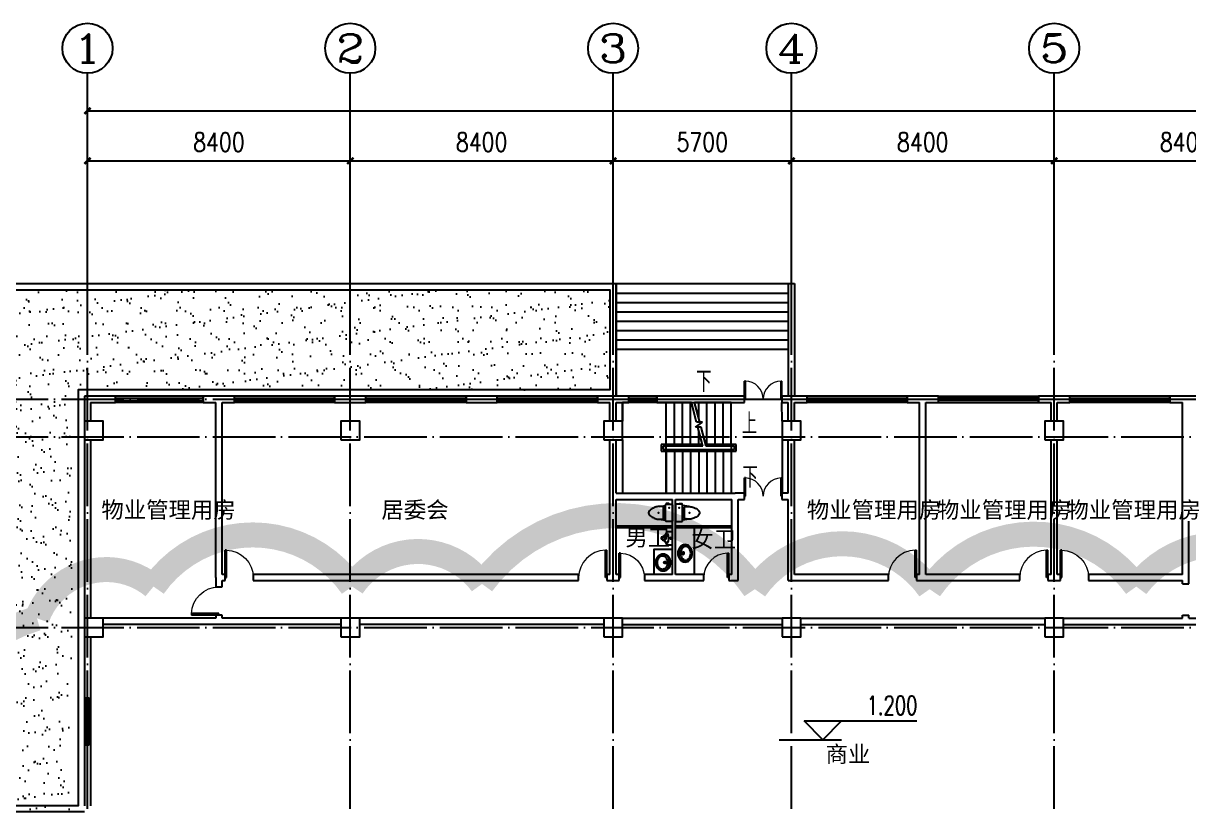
# Model space of a CAD drawing. Extents: x 122060 to 300410, y -425997 to -174060.
# Drawn here: x 161464 to 198716, y -267857 to -242828 of the extents above; entities that cross this region are included whole.
import ezdxf
from ezdxf.enums import TextEntityAlignment as Align

# ---------------------------------------------------------------- set-up
doc = ezdxf.new("R2010")
doc.units = 0
doc.header["$LTSCALE"] = 1000
doc.header["$MEASUREMENT"] = 0
doc.linetypes.add('DOTE', pattern=[2.42, 2, -0.2, 0.02, -0.2])
doc.layers.get('0').update_dxf_attribs({"linetype": 'CONTINUOUS'})
doc.layers.get('Defpoints').update_dxf_attribs({"linetype": 'CONTINUOUS'})
for name, color, linetype in [('AXIS', 3, 'CONTINUOUS'), ('AXIS_TEXT', 7, 'CONTINUOUS'), ('DIM_ELEV', 3, 'CONTINUOUS'), ('DIM_SYMB', 3, 'CONTINUOUS'), ('DOTE', 1, 'CONTINUOUS'), ('STAIR', 2, 'CONTINUOUS'), ('WINDOW', 4, 'CONTINUOUS'), ('WR-COLUMN', 255, 'CONTINUOUS'), ('WR-EQPM-TOLT', 70, 'CONTINUOUS'), ('WR-WALL', 255, 'CONTINUOUS'), ('厨卫', 8, 'CONTINUOUS'), ('平面填充', 251, 'CONTINUOUS')]:
    doc.layers.add(name, color=color, linetype=linetype)
doc.layers.add('PUB_TEXT', color=7, linetype='CONTINUOUS', lineweight=0)
doc.styles.add('_TCH_AXIS', font='COMPLEX', dxfattribs={"bigfont": 'GBCBIG'})
doc.styles.add('_TCH_DIM', font='SIMPLEX', dxfattribs={"bigfont": 'GBCBIG'})
doc.styles.add('COMPLEX', font='COMPLEX')
doc.styles.add('dim_font', font='SIMPLEX.shx', dxfattribs={"width": 0.8})
doc.styles.add('宋体', font='SimSun.ttf')
doc.dimstyles.new('DIMN200', dxfattribs={"dimscale": 2, "dimtxt": 300, "dimasz": 100, "dimexe": 250, "dimexo": 300, "dimgap": 150, "dimtad": 1, "dimdec": 0, "dimzin": 0, "dimdsep": 46, "dimtxsty": 'dim_font', "dimblk": 'ARCHTICK', "dimcen": 0.09, "dimclrt": 7, "dimazin": 2, "dimtfac": 1, "dimtdec": 0, "dimtix": 1, "dimtmove": 2, "dimatfit": 3, "dimfxl": 0, "dimtolj": 1, "dimtzin": 0, "dimarcsym": 0})

# ---------------------------------------------------------------- blocks, each defined once
blk = doc.blocks.new('_ArchTick')
at = {"color": 0, "linetype": 'ByBlock', "const_width": 0.4}
blk.add_lwpolyline([(-0.5, -0.5), (0.5, 0.5)], dxfattribs=at)
blk = doc.blocks.new('*D191')
at = {"layer": 'AXIS', "color": 0, "lineweight": -2}
for p, q in [((163516, -251828), (163516, -246728)), ((171916, -251828), (171916, -246728)), ((163516, -247228), (171916, -247228))]:
    blk.add_line(p, q, dxfattribs=at)
at = {"layer": 'Defpoints', "color": 0}
for p in [(171916, -247228), (163516, -252428), (171916, -252428)]:
    blk.add_point(p, dxfattribs=at)
at = {"layer": 'AXIS', "color": 0, "lineweight": -2, "xscale": 200, "yscale": 200, "zscale": 200, "rotation": 180}
blk.add_blockref('_ArchTick', (163516, -247228), dxfattribs=at)
at = {"layer": 'AXIS', "color": 0, "lineweight": -2, "xscale": 200, "yscale": 200, "zscale": 200}
blk.add_blockref('_ArchTick', (171916, -247228), dxfattribs=at)
at = {"layer": 'AXIS', "color": 7, "insert": (167716, -246628), "char_height": 600, "attachment_point": 5, "style": 'dim_font'}
blk.add_mtext('\\A1;8400', dxfattribs=at)
blk = doc.blocks.new('*D192')
at = {"layer": 'AXIS', "color": 0, "lineweight": -2}
for p, q in [((171916, -251828), (171916, -246728)), ((180316, -251828), (180316, -246728)), ((171916, -247228), (180316, -247228))]:
    blk.add_line(p, q, dxfattribs=at)
at = {"layer": 'Defpoints', "color": 0}
for p in [(180316, -247228), (171916, -252428), (180316, -252428)]:
    blk.add_point(p, dxfattribs=at)
at = {"layer": 'AXIS', "color": 0, "lineweight": -2, "xscale": 200, "yscale": 200, "zscale": 200, "rotation": 180}
blk.add_blockref('_ArchTick', (171916, -247228), dxfattribs=at)
at = {"layer": 'AXIS', "color": 0, "lineweight": -2, "xscale": 200, "yscale": 200, "zscale": 200}
blk.add_blockref('_ArchTick', (180316, -247228), dxfattribs=at)
at = {"layer": 'AXIS', "color": 7, "insert": (176116, -246628), "char_height": 600, "attachment_point": 5, "style": 'dim_font'}
blk.add_mtext('\\A1;8400', dxfattribs=at)
blk = doc.blocks.new('*D193')
at = {"layer": 'AXIS', "color": 0, "lineweight": -2}
for p, q in [((180316, -251828), (180316, -246728)), ((186016, -251828), (186016, -246728)), ((180316, -247228), (186016, -247228))]:
    blk.add_line(p, q, dxfattribs=at)
at = {"layer": 'Defpoints', "color": 0}
for p in [(186016, -247228), (180316, -252428), (186016, -252428)]:
    blk.add_point(p, dxfattribs=at)
at = {"layer": 'AXIS', "color": 0, "lineweight": -2, "xscale": 200, "yscale": 200, "zscale": 200, "rotation": 180}
blk.add_blockref('_ArchTick', (180316, -247228), dxfattribs=at)
at = {"layer": 'AXIS', "color": 0, "lineweight": -2, "xscale": 200, "yscale": 200, "zscale": 200}
blk.add_blockref('_ArchTick', (186016, -247228), dxfattribs=at)
at = {"layer": 'AXIS', "color": 7, "insert": (183166, -246628), "char_height": 600, "attachment_point": 5, "style": 'dim_font'}
blk.add_mtext('\\A1;5700', dxfattribs=at)
blk = doc.blocks.new('*D194')
at = {"layer": 'AXIS', "color": 0, "lineweight": -2}
for p, q in [((186016, -251828), (186016, -246728)), ((194416, -251828), (194416, -246728)), ((186016, -247228), (194416, -247228))]:
    blk.add_line(p, q, dxfattribs=at)
at = {"layer": 'Defpoints', "color": 0}
for p in [(194416, -247228), (186016, -252428), (194416, -252428)]:
    blk.add_point(p, dxfattribs=at)
at = {"layer": 'AXIS', "color": 0, "lineweight": -2, "xscale": 200, "yscale": 200, "zscale": 200, "rotation": 180}
blk.add_blockref('_ArchTick', (186016, -247228), dxfattribs=at)
at = {"layer": 'AXIS', "color": 0, "lineweight": -2, "xscale": 200, "yscale": 200, "zscale": 200}
blk.add_blockref('_ArchTick', (194416, -247228), dxfattribs=at)
at = {"layer": 'AXIS', "color": 7, "insert": (190216, -246628), "char_height": 600, "attachment_point": 5, "style": 'dim_font'}
blk.add_mtext('\\A1;8400', dxfattribs=at)
blk = doc.blocks.new('*D195')
at = {"layer": 'AXIS', "color": 0, "lineweight": -2}
for p, q in [((194416, -251828), (194416, -246728)), ((202816, -251828), (202816, -246728)), ((194416, -247228), (202816, -247228))]:
    blk.add_line(p, q, dxfattribs=at)
at = {"layer": 'Defpoints', "color": 0}
for p in [(202816, -247228), (194416, -252428), (202816, -252428)]:
    blk.add_point(p, dxfattribs=at)
at = {"layer": 'AXIS', "color": 0, "lineweight": -2, "xscale": 200, "yscale": 200, "zscale": 200, "rotation": 180}
blk.add_blockref('_ArchTick', (194416, -247228), dxfattribs=at)
at = {"layer": 'AXIS', "color": 0, "lineweight": -2, "xscale": 200, "yscale": 200, "zscale": 200}
blk.add_blockref('_ArchTick', (202816, -247228), dxfattribs=at)
at = {"layer": 'AXIS', "color": 7, "insert": (198616, -246628), "char_height": 600, "attachment_point": 5, "style": 'dim_font'}
blk.add_mtext('\\A1;8400', dxfattribs=at)
blk = doc.blocks.new('*D206')
at = {"layer": 'AXIS', "color": 0, "lineweight": -2}
for p, q in [((163516, -251828), (163516, -245128)), ((258916, -251828), (258916, -245128)), ((163516, -245628), (258916, -245628))]:
    blk.add_line(p, q, dxfattribs=at)
at = {"layer": 'Defpoints', "color": 0}
for p in [(258916, -245628), (163516, -252428), (258916, -252428)]:
    blk.add_point(p, dxfattribs=at)
at = {"layer": 'AXIS', "color": 0, "lineweight": -2, "xscale": 200, "yscale": 200, "zscale": 200, "rotation": 180}
blk.add_blockref('_ArchTick', (163516, -245628), dxfattribs=at)
at = {"layer": 'AXIS', "color": 0, "lineweight": -2, "xscale": 200, "yscale": 200, "zscale": 200}
blk.add_blockref('_ArchTick', (258916, -245628), dxfattribs=at)
at = {"layer": 'AXIS', "color": 7, "insert": (211216, -245028), "char_height": 600, "attachment_point": 5, "style": 'dim_font'}
blk.add_mtext('\\A1;95400', dxfattribs=at)
blk = doc.blocks.new('_FZHK')
blk.add_lwpolyline([(-0.5, -0.5), (0.5, -0.5), (0.5, 0.5), (-0.5, 0.5)], close=True)
blk = doc.blocks.new('$TCHSYS$WIN2D')
for p, q in [((-0.5, 0.5), (0.5, 0.5)), ((-0.5, 0.5), (-0.5, -0.5)), ((0.5, 0.5), (0.5, -0.5)), ((0.5, 0.167), (-0.5, 0.167)), ((0.5, -0.167), (-0.5, -0.167)), ((-0.5, -0.5), (0.5, -0.5))]:
    blk.add_line(p, q)
blk = doc.blocks.new('_AXISO')
blk.add_circle((0, 0), 0.5)
at = {"layer": 'AXIS_TEXT', "style": 'COMPLEX', "width": 1.041667}
blk.add_attdef('A', text='', height=0.56, dxfattribs=at).set_placement((-0.25, -0.28), (0.25, -0.28), align=Align.FIT)
blk = doc.blocks.new('$DorLib2D$00000002')
for p, q in [((-0.5, 0), (-0.5, 0.4875)), ((-0.475, 0.4875), (-0.5, 0.4875)), ((-0.475, 0), (-0.475, 0.4875)), ((0.475, 0), (0.475, 0.4875)), ((0.475, 0.4875), (0.5, 0.4875)), ((0.5, 0), (0.5, 0.4875)), ((-0.5, 0), (-0.475, 0)), ((0.5, 0), (0.475, 0))]:
    blk.add_line(p, q)
at = {"lineweight": 13}
for centre, start, end in [((-0.4875, 0), 0, 88.53072), ((0.4875, 0), 91.46928, 180)]:
    blk.add_arc(centre, 0.4875, start, end, dxfattribs=at)
blk = doc.blocks.new('$DorLib2D$00000001')
for p, q in [((0.45, 0.975), (0.5, 0.975)), ((0.45, 0), (0.45, 0.975)), ((0.5, 0), (0.5, 0.975)), ((0.5, 0), (0.45, 0))]:
    blk.add_line(p, q)
at = {"lineweight": 13}
blk.add_arc((0.475, 0), 0.975, 91.4693, 180, dxfattribs=at)
blk = doc.blocks.new('$lvtry$00000206')
at = {"color": 0}
for points in [[(-253, -220, -0.414214), (-275, -198), (-275, -22, -0.414214), (-253, 0), (253, 0, -0.414214), (275, -22), (275, -198, -0.414214), (253, -220)], [(181, -286), (-181, -286, 0.39219), (-201, -305), (-202, -326), (-204, -363), (-205, -398), (-204, -429), (-201, -459), (-197, -488), (-189, -518), (-180, -550), (-168, -584), (-153, -619), (-135, -654), (-114, -687), (-90, -717), (-63, -741), (-33, -760), (-12, -767, 0.15433), (12, -767), (33, -760), (63, -741), (90, -717), (114, -687), (135, -654), (153, -619), (168, -584), (180, -550), (189, -518), (197, -488), (201, -459), (204, -429), (205, -398), (204, -363), (202, -326), (201, -305, 0.39219)]]:
    blk.add_lwpolyline(points, format="xyb", close=True, dxfattribs=at)
blk.add_lwpolyline([(-275, -120), (-297, -120), (-297, -200), (-275, -200)], close=True, dxfattribs=at)
for points in [[(-205, -428), (-235, -220)], [(205, -428), (235, -220)]]:
    blk.add_lwpolyline(points, dxfattribs=at)
for p in [(-166, -109), (1, -443)]:
    blk.add_point(p, dxfattribs=at)
blk = doc.blocks.new('$plan$00001629')
for p, q in [((-252, -170), (-172, -150)), ((-75, -35), (-75, -85)), ((-75, -35), (75, -35)), ((-75, -85), (-21, -85)), ((-16, -146), (-25, -35)), ((16, -146), (25, -35)), ((21, -85), (75, -85)), ((75, -35), (75, -85)), ((172, -150), (252, -170))]:
    blk.add_line(p, q)
for centre, radius in [((-50, -60), 20), ((1, -60), 10), ((50, -60), 20)]:
    blk.add_circle(centre, radius)
for centre, radius, start, end in [((0, -340), 340, 90, 108.7907), ((0, -340), 340, 71.2093, 90), ((-90, -230), 190, 153.24, 180), ((-90, -230), 190, 180, 206.76), ((-90, -230), 173, 153.24, 180), ((-90, -230), 173, 180, 206.76), ((-46, -252), 239, 129.4007, 153.24), ((-46, -208), 239, 206.76, 230.5993), ((-46, -252), 222, 129.4007, 153.24), ((-46, -208), 222, 206.76, 230.5993), ((-102, -250), 118, 150.3366, 180), ((-102, -250), 118, 180, 209.6634), ((-53, -278), 174, 126.0274, 150.3366), ((-53, -222), 174, 209.6634, 233.9726), ((-18, -286), 283, 108.7907, 129.4007), ((-18, -286), 266, 108.7907, 129.4007), ((-21, -322), 229, 106.7647, 126.0274), ((-21, -178), 229, 233.9726, 253.2353), ((0, -340), 323, 90, 108.7907), ((0, -391), 301, 93.9271, 106.7647), ((0, -170), 35, 118.7783, 61.2217), ((0, -170), 25, 129.0728, 50.9272), ((0, -146), 16.3, 180, 0), ((0, -340), 323, 71.2093, 90), ((0, -391), 301, 73.2353, 86.0729), ((21, -322), 229, 53.9726, 73.2353), ((21, -178), 229, 286.7647, 306.0274), ((18, -286), 266, 50.5993, 71.2093), ((18, -286), 283, 50.5993, 71.2093), ((53, -278), 174, 29.6634, 53.9726), ((53, -222), 174, 306.0274, 330.3366), ((46, -252), 222, 26.76, 50.5993), ((46, -208), 222, 309.4007, 333.24), ((46, -252), 239, 26.76, 50.5993), ((46, -208), 239, 309.4007, 333.24), ((102, -250), 118, 0, 29.6634), ((102, -250), 118, 330.3366, 0), ((90, -230), 173, 0, 26.76), ((90, -230), 173, 333.24, 0), ((90, -230), 190, 0, 26.76), ((90, -230), 190, 333.24, 0), ((-18, -174), 283, 230.5993, 251.2093), ((-18, -174), 266, 230.5993, 251.2093), ((0, -120), 340, 251.2093, 270), ((0, -120), 323, 251.2093, 270), ((0, -109), 301, 253.2353, 270), ((0, -109), 301, 270, 286.7647), ((0, -120), 323, 270, 288.7907), ((0, -120), 340, 270, 288.7907), ((18, -174), 266, 288.7907, 309.4007), ((18, -174), 283, 288.7907, 309.4007)]:
    blk.add_arc(centre, radius, start, end)
blk = doc.blocks.new('$lvtry$00000224')
at = {"color": 0}
blk.add_lwpolyline([(-205, -191), (-205, 0), (205, 0), (205, -191, 0.268068), (51, -323, -0.317765), (0, -360, -0.317765), (-51, -323, 0.268068)], format="xyb", close=True, dxfattribs=at)
for centre in [(0, -60), (0, -242)]:
    blk.add_circle(centre, 20, dxfattribs=at)
for centre, radius, start, end in [((-152, -175), 10, 114.1084, 248.1394), ((5, -526), 395, 66.6675, 114.1084), ((-243, -401), 233, 19.2639, 68.1394), ((0, -316), 24, 199.2639, 269.4998), ((0, -316), 24, 270.5002, 340.7361), ((243, -401), 233, 110.4941, 160.7361), ((158, -173), 10, 290.4941, 66.6675)]:
    blk.add_arc(centre, radius, start, end, dxfattribs=at)
for p in [(0, -60, 0), (0, -242, 0)]:
    blk.add_point(p, dxfattribs=at)

msp = doc.modelspace()

# ---------------------------------------------------------------- hatches: boundary and pattern name
at = {"layer": '平面填充'}
h = msp.add_hatch(dxfattribs=at)
h.set_pattern_fill('粉刷', color=94, scale=200, style=0)
h.set_pattern_definition([(37.5, (-293122.33, -200), (-25.19734, 770.7295), [0, -608, 0, -680, 0, -650]), (7.5, (-293122.3, -200), (707.9107, 1128.8584), [0, -328, 0, -548, 0, -210]), (327.5, (-293614.3, -200), (1245.65674, 2.2636), [0, -200, 0, -720, 0, -940]), (317.5, (-293614.3, -200), (1202.4506, 351.0702), [0, -100, 0, -472, 0, -540])])
h.paths.add_polyline_path([(159715.6, -268056.9), (159715.6, -251356.9), (180215.6, -251356.9), (180215.6, -254556.9), (163015.6, -254556.9), (163015.6, -268056.9)])

# ---------------------------------------------------------------- linework, layer by layer
at = {"layer": 'AXIS'}
for p, q in [((163515.6, -252427.9), (163515.6, -244427.9)), ((171915.6, -252427.9), (171915.6, -244427.9)), ((180315.6, -252427.9), (180315.6, -244427.9)), ((186015.6, -252427.9), (186015.6, -244427.9)), ((194415.6, -252427.9), (194415.6, -244427.9))]:
    msp.add_line(p, q, dxfattribs=at)
at = {"layer": 'DIM_ELEV'}
for p, q in [((187022.7, -265744.6), (186422.7, -265144.6)), ((186422.7, -265144.6), (190022.7, -265144.6)), ((187022.7, -265744.6), (187622.7, -265144.6)), ((185622.7, -265744.6), (187622.7, -265744.6))]:
    msp.add_line(p, q, dxfattribs=at)
at = {"layer": 'DIM_SYMB'}
for points in [[(183165.6, -253727.9, 0, 0, 0), (183165.6, -251756.9, 160, 0, 0), (183165.6, -251156.9, 0, 0, 0)], [(184257.4, -257331.9, 0, 0, 0), (181215.6, -257331.9, 0, 0, 0), (181215.6, -255626.9, 0, 0, 0), (182385.6, -255626.9, 160, 0, 0), (182985.6, -255626.9, 0, 0, 0)], [(184238.1, -255626.9, 0, 0, 0), (183599.1, -255626.9, 160, 0, 0), (182999.1, -255626.9, 0, 0, 0)]]:
    msp.add_lwpolyline(points, format="xyseb", dxfattribs=at)
at = {"layer": 'DOTE', "linetype": 'DOTE'}
for p, q in [((163515.6, -277632.3), (163515.6, -251217.3)), ((171915.6, -277632.3), (171915.6, -251217.3)), ((180315.6, -277632.3), (180315.6, -251217.3)), ((186015.6, -277632.3), (186015.6, -251217.3)), ((194415.6, -277632.3), (194415.6, -251217.3)), ((160260.5, -254856.9), (261267.3, -254856.9)), ((168660.5, -254856.9), (269667.3, -254856.9)), ((160260.5, -256056.9), (261267.3, -256056.9)), ((160260.5, -262156.9), (261267.3, -262156.9))]:
    msp.add_line(p, q, dxfattribs=at)
at = {"layer": 'STAIR'}
for p, q in [((180215.6, -251156.9), (186115.6, -251156.9)), ((180415.6, -254756.9), (180415.6, -251156.9)), ((185915.6, -251156.9), (185915.6, -254756.9)), ((186115.6, -251156.9), (186115.6, -254756.9)), ((180415.6, -251456.9), (185915.6, -251456.9)), ((180415.6, -251756.9), (185915.6, -251756.9)), ((180415.6, -252056.9), (185915.6, -252056.9)), ((180415.6, -252356.9), (185915.6, -252356.9)), ((180415.6, -252656.9), (185915.6, -252656.9)), ((180415.6, -252956.9), (185915.6, -252956.9)), ((180415.6, -253256.9), (185915.6, -253256.9)), ((180615.6, -255556.9), (180615.6, -254956.9)), ((182015.6, -254956.9), (180615.6, -254956.9)), ((180615.6, -254956.9), (180615.6, -255556.9)), ((182819, -254956.9), (182015.6, -254956.9)), ((182015.6, -256296.9), (182015.6, -254956.9)), ((182015.6, -256296.9), (182015.6, -254956.9)), ((182275.6, -256296.9), (182275.6, -254956.9)), ((182535.6, -256296.9), (182535.6, -254956.9)), ((182795.6, -256296.9), (182795.6, -254956.9)), ((182986, -255589.2), (182819, -254956.9)), ((184095.6, -254956.9), (182922.5, -254956.9)), ((183089.6, -255589.6), (182922.5, -254956.9)), ((183055.6, -255461.1), (183055.6, -254956.9)), ((183315.6, -256296.9), (183315.6, -254956.9)), ((183575.6, -256296.9), (183575.6, -254956.9)), ((183835.6, -256296.9), (183835.6, -254956.9)), ((184095.6, -256296.9), (184095.6, -254956.9)), ((185715.6, -255556.9), (185714.3, -254956.9)), ((182951.9, -255743.3), (183172.8, -255589.9)), ((183130.3, -255744), (182951.9, -255743.3)), ((183172.8, -255589.9), (182986, -255589.2)), ((183188.8, -256356.9), (183026.8, -255743.6)), ((183055.6, -256296.9), (183055.6, -255852.7)), ((183292.2, -256356.9), (183130.3, -255744)), ((185715.6, -255756.9), (185715.6, -257856.9)), ((180615.6, -256156.9), (180615.6, -257856.9)), ((180615.6, -256156.9), (180615.6, -257856.9)), ((183173, -256296.9), (181855.6, -256296.9)), ((181855.6, -256296.9), (181855.6, -256516.9)), ((181855.6, -256516.9), (184255.6, -256516.9)), ((183188.8, -256356.9), (181915.6, -256356.9)), ((181915.6, -256356.9), (181915.6, -256456.9)), ((181915.6, -256456.9), (184195.6, -256456.9)), ((183188.8, -256356.9), (182015.6, -256356.9)), ((182015.6, -256456.9), (182015.6, -256356.9)), ((182015.6, -256456.9), (184095.6, -256456.9)), ((182015.6, -256516.9), (182015.6, -257856.9)), ((182015.6, -257856.9), (182015.6, -256516.9)), ((182275.6, -256516.9), (182275.6, -257856.9)), ((182535.6, -256516.9), (182535.6, -257856.9)), ((182795.6, -256516.9), (182795.6, -257856.9)), ((183055.6, -256516.9), (183055.6, -257856.9)), ((184255.6, -256296.9), (183276.4, -256296.9)), ((184095.6, -256356.9), (183292.2, -256356.9)), ((184195.6, -256356.9), (183292.2, -256356.9)), ((183315.6, -256516.9), (183315.6, -257856.9)), ((183575.6, -256516.9), (183575.6, -257856.9)), ((183835.6, -256516.9), (183835.6, -257856.9)), ((184095.6, -256356.9), (184095.6, -256456.9)), ((184095.6, -256516.9), (184095.6, -257856.9)), ((184195.6, -256456.9), (184195.6, -256356.9)), ((184255.6, -256516.9), (184255.6, -256296.9)), ((180615.6, -257856.9), (182015.6, -257856.9)), ((182015.6, -257856.9), (184095.6, -257856.9))]:
    msp.add_line(p, q, dxfattribs=at)
at = {"layer": 'STAIR', "color": 3}
msp.add_lwpolyline([(163415.6, -268056.9), (159715.6, -268056.9), (159715.6, -251156.9), (180415.6, -251156.9), (180415.6, -254756.9)], dxfattribs=at)
msp.add_lwpolyline([(159915.6, -267856.9), (159915.6, -251356.9), (180215.6, -251356.9), (180215.6, -254556.9), (163215.6, -254556.9), (163215.6, -267856.9)], close=True, dxfattribs=at)
at = {"layer": 'WR-EQPM-TOLT'}
for p, q in [((180415.6, -258906.9), (182215.6, -258906.9)), ((180415.6, -258956.9), (182215.6, -258956.9)), ((182315.6, -258906.9), (184115.6, -258906.9)), ((182315.6, -258956.9), (184115.6, -258956.9)), ((182915.6, -260456.9), (182915.6, -258956.9))]:
    msp.add_line(p, q, dxfattribs=at)
msp.add_lwpolyline([(182215.6, -259656.9), (181615.6, -259656.9), (181615.6, -260456.9)], dxfattribs=at)
at = {"layer": 'WR-WALL'}
for p, q in [((163415.6, -254756.9), (163415.6, -255556.9)), ((164415.6, -254756.9), (163415.6, -254756.9)), ((164415.6, -254956.9), (164415.6, -254756.9)), ((167715.6, -254756.9), (167215.6, -254756.9)), ((167215.6, -254756.9), (167215.6, -254956.9)), ((168215.6, -254756.9), (167715.6, -254756.9)), ((168215.6, -254956.9), (168215.6, -254756.9)), ((172415.6, -254756.9), (171415.6, -254756.9)), ((171415.6, -254756.9), (171415.6, -254956.9)), ((172415.6, -254956.9), (172415.6, -254756.9)), ((176615.6, -254756.9), (175615.6, -254756.9)), ((175615.6, -254756.9), (175615.6, -254956.9)), ((176615.6, -254956.9), (176615.6, -254756.9)), ((180315.6, -254756.9), (179815.6, -254756.9)), ((179815.6, -254756.9), (179815.6, -254956.9)), ((180815.6, -254756.9), (180315.6, -254756.9)), ((180815.6, -254956.9), (180815.6, -254756.9)), ((184514.3, -254756.9), (181715.6, -254756.9)), ((181715.6, -254756.9), (181715.6, -254956.9)), ((184514.3, -254956.9), (184514.3, -254756.9)), ((186015.6, -254756.9), (185714.3, -254756.9)), ((185714.3, -254756.9), (185714.3, -254956.9)), ((186515.6, -254756.9), (186015.6, -254756.9)), ((186515.6, -254956.9), (186515.6, -254756.9)), ((190215.6, -254756.9), (189715.6, -254756.9)), ((189715.6, -254756.9), (189715.6, -254956.9)), ((190715.6, -254756.9), (190215.6, -254756.9)), ((190715.6, -254956.9), (190715.6, -254756.9)), ((194415.6, -254756.9), (193915.6, -254756.9)), ((193915.6, -254756.9), (193915.6, -254956.9)), ((194915.6, -254756.9), (194415.6, -254756.9)), ((194915.6, -254956.9), (194915.6, -254756.9)), ((198615.6, -254756.9), (198115.6, -254756.9)), ((198115.6, -254756.9), (198115.6, -254956.9)), ((199115.6, -254756.9), (198615.6, -254756.9)), ((163615.6, -254956.9), (163615.6, -255556.9)), ((163615.6, -254956.9), (164415.6, -254956.9)), ((167215.6, -254956.9), (167615.6, -254956.9)), ((167615.6, -260556.9), (167615.6, -254956.9)), ((167815.6, -254956.9), (168215.6, -254956.9)), ((167815.6, -260456.9), (167815.6, -254956.9)), ((171415.6, -254956.9), (172415.6, -254956.9)), ((175615.6, -254956.9), (176615.6, -254956.9)), ((179815.6, -254956.9), (180215.6, -254956.9)), ((180215.6, -255556.9), (180215.6, -254956.9)), ((180415.6, -254956.9), (180815.6, -254956.9)), ((180415.6, -255556.9), (180415.6, -254956.9)), ((181715.6, -254956.9), (184514.3, -254956.9)), ((185714.3, -254956.9), (185915.6, -254956.9)), ((185915.6, -255556.9), (185915.6, -254956.9)), ((186115.6, -255556.9), (186115.6, -254956.9)), ((186115.6, -254956.9), (186515.6, -254956.9)), ((189715.6, -254956.9), (190115.6, -254956.9)), ((190115.6, -260456.9), (190115.6, -254956.9)), ((190315.6, -260456.9), (190315.6, -254956.9)), ((190315.6, -254956.9), (190715.6, -254956.9)), ((193915.6, -254956.9), (194315.6, -254956.9)), ((194315.6, -255556.9), (194315.6, -254956.9)), ((194515.6, -254956.9), (194915.6, -254956.9)), ((194515.6, -255556.9), (194515.6, -254956.9)), ((198115.6, -254956.9), (198515.6, -254956.9)), ((198515.6, -258656.9), (198515.6, -254956.9)), ((163415.6, -256156.9), (163415.6, -261856.9)), ((163615.6, -256156.9), (163615.6, -261856.9)), ((180215.6, -257956.9), (180215.6, -256156.9)), ((180415.6, -257856.9), (180415.6, -256156.9)), ((185915.6, -257856.9), (185915.6, -256156.9)), ((186115.6, -257956.9), (186115.6, -256156.9)), ((194315.6, -260456.9), (194315.6, -256156.9)), ((194515.6, -260456.9), (194515.6, -256156.9)), ((180215.6, -260456.9), (180215.6, -257956.9)), ((180415.6, -257856.9), (182265.6, -257856.9)), ((180415.6, -260456.9), (180415.6, -258056.9)), ((180415.6, -258056.9), (182215.6, -258056.9)), ((182215.6, -260456.9), (182215.6, -258056.9)), ((182265.6, -257856.9), (184215.6, -257856.9)), ((182315.6, -260456.9), (182315.6, -258056.9)), ((182315.6, -258056.9), (184115.6, -258056.9)), ((184115.6, -260456.9), (184115.6, -258056.9)), ((184514.3, -257856.9), (184215.6, -257856.9)), ((184315.6, -260656.9), (184315.6, -258056.9)), ((184315.6, -258056.9), (184514.3, -258056.9)), ((184514.3, -258056.9), (184514.3, -257856.9)), ((185915.6, -257856.9), (185714.3, -257856.9)), ((185714.3, -257856.9), (185714.3, -258056.9)), ((185714.3, -258056.9), (185915.6, -258056.9)), ((185915.6, -260656.9), (185915.6, -258056.9)), ((186115.6, -260456.9), (186115.6, -257956.9)), ((198515.6, -260456.9), (198515.6, -258656.9)), ((198715.6, -260556.9), (198715.6, -258756.9)), ((167615.6, -260556.9), (167615.6, -260856.9)), ((167915.6, -260456.9), (167815.6, -260456.9)), ((167815.6, -260656.9), (167915.6, -260656.9)), ((167815.6, -260856.9), (167815.6, -260656.9)), ((167915.6, -260656.9), (167915.6, -260456.9)), ((179215.6, -260456.9), (168815.6, -260456.9)), ((168815.6, -260456.9), (168815.6, -260656.9)), ((168815.6, -260656.9), (179215.6, -260656.9)), ((179215.6, -260656.9), (179215.6, -260456.9)), ((180215.6, -260456.9), (180115.6, -260456.9)), ((180115.6, -260456.9), (180115.6, -260656.9)), ((180115.6, -260656.9), (180315.6, -260656.9)), ((180315.6, -260656.9), (180515.6, -260656.9)), ((180515.6, -260456.9), (180415.6, -260456.9)), ((180515.6, -260656.9), (180515.6, -260456.9)), ((182215.6, -260456.9), (181315.6, -260456.9)), ((181315.6, -260456.9), (181315.6, -260656.9)), ((181315.6, -260656.9), (182265.6, -260656.9)), ((182265.6, -260656.9), (183215.6, -260656.9)), ((183215.6, -260456.9), (182315.6, -260456.9)), ((183215.6, -260656.9), (183215.6, -260456.9)), ((184115.6, -260456.9), (184015.6, -260456.9)), ((184015.6, -260456.9), (184015.6, -260656.9)), ((184015.6, -260656.9), (184315.6, -260656.9)), ((185915.6, -260656.9), (189115.6, -260656.9)), ((189115.6, -260456.9), (186115.6, -260456.9)), ((189115.6, -260656.9), (189115.6, -260456.9)), ((190115.6, -260456.9), (190015.6, -260456.9)), ((190015.6, -260456.9), (190015.6, -260656.9)), ((190015.6, -260656.9), (190215.6, -260656.9)), ((190215.6, -260656.9), (193315.6, -260656.9)), ((193315.6, -260456.9), (190315.6, -260456.9)), ((193315.6, -260656.9), (193315.6, -260456.9)), ((194315.6, -260456.9), (194215.6, -260456.9)), ((194215.6, -260456.9), (194215.6, -260656.9)), ((194215.6, -260656.9), (194415.6, -260656.9)), ((194415.6, -260656.9), (194615.6, -260656.9)), ((194615.6, -260456.9), (194515.6, -260456.9)), ((194615.6, -260656.9), (194615.6, -260456.9)), ((198515.6, -260456.9), (195515.6, -260456.9)), ((195515.6, -260456.9), (195515.6, -260656.9)), ((195515.6, -260656.9), (198515.6, -260656.9)), ((198515.6, -260756.9), (198515.6, -260656.9)), ((198515.6, -260756.9), (198715.6, -260756.9)), ((198715.6, -260756.9), (198715.6, -260556.9)), ((167615.6, -260856.9), (167815.6, -260856.9)), ((167615.6, -261856.9), (164015.6, -261856.9)), ((167815.6, -261756.9), (167615.6, -261756.9)), ((167615.6, -261756.9), (167615.6, -261856.9)), ((167815.6, -261856.9), (167815.6, -261756.9)), ((171615.6, -261856.9), (167815.6, -261856.9)), ((180015.6, -261856.9), (172215.6, -261856.9)), ((180615.6, -261856.9), (185715.6, -261856.9)), ((186315.6, -261856.9), (194115.6, -261856.9)), ((194715.6, -261856.9), (198515.6, -261856.9)), ((198515.6, -261856.9), (198515.6, -261756.9)), ((198515.6, -261756.9), (198715.6, -261756.9)), ((198715.6, -261856.9), (198715.6, -261756.9)), ((198715.6, -261856.9), (202515.6, -261856.9)), ((167715.6, -262056.9), (164015.6, -262056.9)), ((171615.6, -262056.9), (167715.6, -262056.9)), ((180015.6, -262056.9), (172215.6, -262056.9)), ((180615.6, -262056.9), (185715.6, -262056.9)), ((186315.6, -262056.9), (194115.6, -262056.9)), ((194715.6, -262056.9), (198615.6, -262056.9)), ((198615.6, -262056.9), (202515.6, -262056.9)), ((163415.6, -262456.9), (163415.6, -267856.9)), ((163615.6, -262456.9), (163615.6, -267856.9))]:
    msp.add_line(p, q, dxfattribs=at)
at = {"layer": '平面填充', "color": 5, "const_width": 800}
msp.add_lwpolyline([(204999.4, -264145.6, 0.5205671), (204406.7, -261692.8, 0.5205671), (202543.9, -261016.2, 0.5205671), (197040.1, -260847, 0.5205671), (190435.5, -260931.6, 0.5205671), (184847, -260931.6, 0.5205671), (176125.6, -260762.4, 0.5205671), (171976.5, -260847, 0.5205671), (165626, -260847, 0.5205671), (161900.3, -261862, 0.5205671), (159275.4, -269643.3, 0.5205671), (159444.8, -273872.3, 0.5205671), (167912.2, -278608.8, 0.5205671), (176125.6, -279962.1, 0.5205671), (186879.2, -279962.1, 0.5205671), (199749.6, -278270.5, 0.5205671)], format="xyb", close=True, dxfattribs=at)

# ---------------------------------------------------------------- block references
at = {"layer": 'AXIS'}
ref = msp.add_blockref('_AXISO', (163515.6, -243627.9), dxfattribs=dict(at, xscale=1600, yscale=1600, zscale=1600))
ref.add_attrib('A', '1', dxfattribs={"layer": 'AXIS_TEXT', "height": 905.1, "style": '_TCH_AXIS', "width": 2.333333}).set_placement((163063.1, -244080.4), (163968.2, -244080.4), align=Align.FIT)
ref = msp.add_blockref('_AXISO', (171915.6, -243627.9), dxfattribs=dict(at, xscale=1600, yscale=1600, zscale=1600))
ref.add_attrib('A', '2', dxfattribs={"layer": 'AXIS_TEXT', "height": 905.1, "style": '_TCH_AXIS', "width": 1.5}).set_placement((171463.1, -244080.4), (172368.2, -244080.4), align=Align.FIT)
ref = msp.add_blockref('_AXISO', (180315.6, -243627.9), dxfattribs=dict(at, xscale=1600, yscale=1600, zscale=1600))
ref.add_attrib('A', '3', dxfattribs={"layer": 'AXIS_TEXT', "height": 905.1, "style": '_TCH_AXIS', "width": 1.5}).set_placement((179863.1, -244080.4), (180768.2, -244080.4), align=Align.FIT)
ref = msp.add_blockref('_AXISO', (186015.6, -243627.9), dxfattribs=dict(at, xscale=1600, yscale=1600, zscale=1600))
ref.add_attrib('A', '4', dxfattribs={"layer": 'AXIS_TEXT', "height": 905.1, "style": '_TCH_AXIS', "width": 1.3125}).set_placement((185563.1, -244080.4), (186468.2, -244080.4), align=Align.FIT)
ref = msp.add_blockref('_AXISO', (194415.6, -243627.9), dxfattribs=dict(at, xscale=1600, yscale=1600, zscale=1600))
ref.add_attrib('A', '5', dxfattribs={"layer": 'AXIS_TEXT', "height": 905.1, "style": '_TCH_AXIS', "width": 1.5}).set_placement((193963.1, -244080.4), (194868.2, -244080.4), align=Align.FIT)
at = {"layer": 'WINDOW'}
for name, p, xscale, yscale, zscale, rotation in [('$DorLib2D$00000002', (185114.3, -254856.9), -1200, -1200, -1200, 180), ('$TCHSYS$WIN2D', (165815.6, -254856.9), 2800, 200, 2800, 180), ('$TCHSYS$WIN2D', (169815.6, -254856.9), 3200, 200, 3200, 180), ('$TCHSYS$WIN2D', (174015.6, -254856.9), 3200, 200, 3200, 180), ('$TCHSYS$WIN2D', (178215.6, -254856.9), 3200, 200, 3200, 180), ('$TCHSYS$WIN2D', (181265.6, -254856.9), 900, 200, 900, 180), ('$TCHSYS$WIN2D', (188115.6, -254856.9), 3200, 200, 3200, 180.0000000000001), ('$TCHSYS$WIN2D', (192315.6, -254856.9), -3200, 200, -3200, 180.0000000000001), ('$TCHSYS$WIN2D', (196515.6, -254856.9), 3200, 200, 3200, 180), ('$DorLib2D$00000001', (167715.6, -261306.9), -900, 900, -900, 90), ('$TCHSYS$WIN2D', (163515.6, -265156.9), 1500, 100, 1500, 90)]:
    msp.add_blockref(name, p, dxfattribs=dict(at, xscale=xscale, yscale=yscale, zscale=zscale, rotation=rotation))
for name, p, xscale, yscale, zscale in [('$DorLib2D$00000002', (185114.3, -257956.9), 1200, 1200, 1200), ('$DorLib2D$00000001', (168365.6, -260556.9), -900, 900, -900), ('$DorLib2D$00000001', (179665.6, -260556.9), 900, 900, 900), ('$DorLib2D$00000001', (180915.6, -260556.9), -800, 800, -800), ('$DorLib2D$00000001', (183615.6, -260556.9), 800, 800, 800), ('$DorLib2D$00000001', (189565.6, -260556.9), 900, 900, 900), ('$DorLib2D$00000001', (193765.6, -260556.9), 900, 900, 900), ('$DorLib2D$00000001', (195065.6, -260556.9), -900, 900, -900)]:
    msp.add_blockref(name, p, dxfattribs=dict(at, xscale=xscale, yscale=yscale, zscale=zscale))
at = {"layer": 'WR-COLUMN', "xscale": 600, "yscale": 600, "zscale": 600}
for p in [(163715.6, -255856.9), (171915.6, -255856.9), (180315.6, -255856.9), (186015.6, -255856.9), (194415.6, -255856.9), (163715.6, -262156.9), (171915.6, -262156.9), (180315.6, -262156.9), (186015.6, -262156.9), (194415.6, -262156.9)]:
    msp.add_blockref('_FZHK', p, dxfattribs=at)
at = {"layer": 'WR-EQPM-TOLT', "rotation": 270}
msp.add_blockref('$lvtry$00000206', (182215.6, -258488.8), dxfattribs=at)
at = {"layer": 'WR-EQPM-TOLT'}
for name, p, yscale, rotation in [('$lvtry$00000206', (182315.6, -258488.8), -0.9999999999999998, 270), ('$lvtry$00000224', (182215.6, -259301.8), -1, 90.00000000000001)]:
    msp.add_blockref(name, p, dxfattribs=dict(at, yscale=yscale, rotation=rotation))
at = {"layer": '厨卫', "rotation": 90}
msp.add_blockref('$plan$00001629', (182386.2, -259781.9), dxfattribs=at)
at = {"layer": '厨卫', "yscale": -1, "rotation": 90.00000000000001}
msp.add_blockref('$plan$00001629', (182145.2, -260079.2), dxfattribs=at)

# ---------------------------------------------------------------- texts
at = {"layer": 'PUB_TEXT'}
for s, height, style, p in [('下', 675.2, '_TCH_DIM', (182975.7, -254627.9)), ('上', 675.2, '_TCH_DIM', (184438.1, -255976.9)), ('下', 675.2, '_TCH_DIM', (184457.4, -257681.9)), ('物业管理用房', 525, '宋体', (163957.8, -258653.5)), ('居委会', 525, '宋体', (172910, -258653.5)), ('物业管理用房', 525, '宋体', (186508.6, -258653.5)), ('物业管理用房', 525, '宋体', (190668.2, -258653.5)), ('物业管理用房', 525, '宋体', (194806.2, -258653.5)), ('男卫', 525, '宋体', (180708.4, -259540.3)), ('女卫', 525, '宋体', (182816, -259596.4)), ('商业', 525, '宋体', (187107.7, -266466.9))]:
    msp.add_text(s, height=height, dxfattribs=dict(at, style=style)).set_placement(p)
at = {"layer": 'PUB_TEXT', "style": '_TCH_DIM', "width": 0.705882}
msp.add_text('1.200', height=595, dxfattribs=at).set_placement((188422.7, -264944.6))

# ---------------------------------------------------------------- dimensions: what is measured, and where the dimension line sits
at = {"layer": 'AXIS'}
for p1, p2, distance, picture, middle in [((163515.6, -252427.9), (258915.6, -252427.9), 6800, '*D206', (211215.6, -245027.9)), ((163515.6, -252427.9), (171915.6, -252427.9), 5200, '*D191', (167715.6, -246627.9)), ((171915.6, -252427.9), (180315.6, -252427.9), 5200, '*D192', (176115.6, -246627.9)), ((180315.6, -252427.9), (186015.6, -252427.9), 5200, '*D193', (183165.6, -246627.9)), ((186015.6, -252427.9), (194415.6, -252427.9), 5200, '*D194', (190215.6, -246627.9)), ((194415.6, -252427.9), (202815.6, -252427.9), 5200, '*D195', (198615.6, -246627.9))]:
    dim = msp.add_aligned_dim(p1=p1, p2=p2, distance=distance, dimstyle='DIMN200', dxfattribs=at)
    dim.commit()
    dim.dimension.update_dxf_attribs({"geometry": picture, "text_midpoint": middle})

doc.saveas('drawing.dxf')
